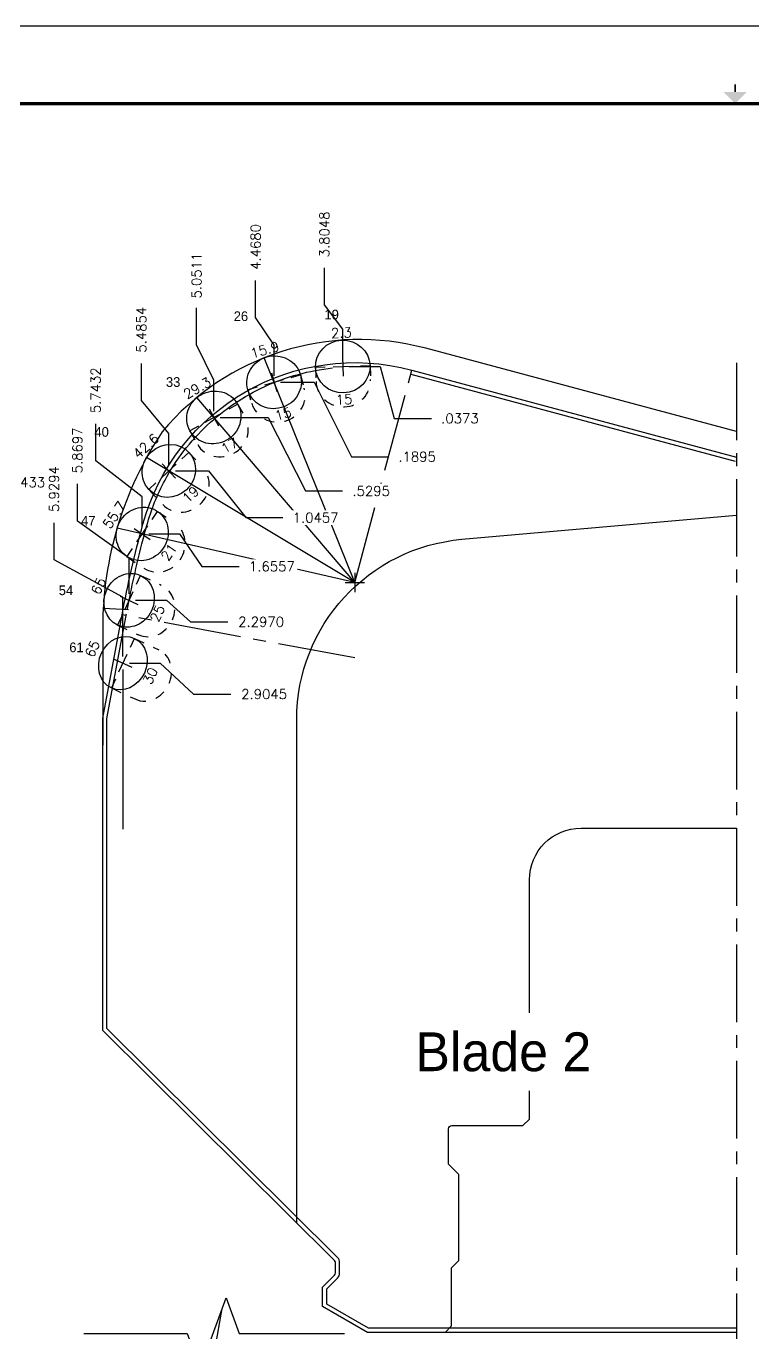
# Model space of a CAD drawing. Extents: x 34 to 102, y 11 to 33.
# Drawn here: x 44.15 to 51.17, y 20.35 to 32.99 of the extents above; entities that cross this region are included whole.
import ezdxf
from ezdxf.enums import TextEntityAlignment as Align

# ---------------------------------------------------------------- set-up
doc = ezdxf.new("R2010")
doc.units = 0
doc.header["$MEASUREMENT"] = 0
doc.header["$PDMODE"] = 35
doc.linetypes.add('CENTER2', pattern=[1.125, 0.75, -0.125, 0.125, -0.125])
doc.linetypes.add('HIDDEN2', pattern=[0.1875, 0.125, -0.0625])
doc.layers.get('0').update_dxf_attribs({"linetype": 'CONTINUOUS'})
doc.layers.get('Defpoints').update_dxf_attribs({"color": 10, "linetype": 'CONTINUOUS'})
doc.layers.add('Blade2', color=7, linetype='CONTINUOUS', true_color=0xcccc00)
for name, color, linetype in [('CDG-37977R1', 7, 'CONTINUOUS'), ('CLine', 5, 'CENTER2'), ('Dims', 4, 'CONTINUOUS'), ('TEXT', 3, 'CONTINUOUS'), ('Title Block', 7, 'CONTINUOUS')]:
    doc.layers.add(name, color=color, linetype=linetype)
doc.layers.add('Non Print Text', color=3, linetype='CONTINUOUS', plot=False)
doc.styles.add('RomanD', font='romand.shx', dxfattribs={"width": 0.9})
doc.styles.add('RomanS', font='romans')
doc.dimstyles.get("Standard").update_dxf_attribs({"dimtxt": 0.094, "dimasz": 0.18, "dimexe": 0.0625, "dimexo": 0.0625, "dimgap": 0.09, "dimtad": 0, "dimtih": 1, "dimtoh": 1, "dimdec": 4, "dimzin": 4, "dimdsep": 46, "dimtxsty": 'RomanS', "dimcen": 0.09, "dimazin": 1, "dimtfac": 1, "dimtdec": 4, "dimtofl": 0, "dimtmove": 0, "dimatfit": 1, "dimfxl": 1, "dimtfill": 1, "dimtolj": 1, "dimtzin": 0, "dimarcsym": 0})

# ---------------------------------------------------------------- blocks, each defined once
blk = doc.blocks.new('COT_Dblock')
at = {"layer": 'Title Block', "color": 8}
blk.add_lwpolyline([(0, 0), (34, 0), (34, 22), (0, 22)], close=True, dxfattribs=at)
at = {"layer": 'Title Block', "const_width": 0.015}
blk.add_lwpolyline([(17, 21.438), (17, 21.363)], dxfattribs=at)
at = {"layer": 'Title Block', "const_width": 0.03}
blk.add_lwpolyline([(33.13, 21.25), (0.87, 21.25), (0.87, 0.75), (33.13, 0.75)], close=True, dxfattribs=at)
at = {"layer": 'Title Block'}
blk.add_solid([(16.887, 21.363), (17.113, 21.363), (17, 21.25)], dxfattribs=at)
at = {"layer": 'Title Block', "color": 1, "style": 'RomanS', "flags": 8}
for tag, p in [('FNAME', (0.62, 3.75)), ('REVDATE', (0.62, 2.25)), ('USER', (0.62, 0.75))]:
    blk.add_attdef(tag, text='', height=0.047, rotation=90, dxfattribs=at).set_placement(p, align=Align.BOTTOM_LEFT)
at = {"layer": 'Title Block', "color": 3, "style": 'RomanS', "flags": 8}
blk.add_attdef('DRAWN', text='', height=0.11, dxfattribs=at).set_placement((28.7, 1.984), align=Align.MIDDLE_CENTER)
for tag, p in [('DDATE', (28.356, 1.672)), ('CHECK', (28.356, 1.406)), ('MATRL', (28.356, 1.149)), ('PDATE', (28.356, 0.883)), ('SCALE', (29.896, 0.855)), ('SHEET', (32.005, 0.855))]:
    blk.add_attdef(tag, text='', height=0.094, dxfattribs=at).set_placement(p, align=Align.MIDDLE_LEFT)
at = {"layer": 'Title Block', "color": 3, "style": 'RomanD', "width": 0.9, "flags": 8}
for tag, height, p in [('TITL1', 0.125, (31.337, 1.684)), ('TITL2', 0.094, (31.337, 1.514)), ('TITL3', 0.094, (31.337, 1.374))]:
    blk.add_attdef(tag, text='', height=height, dxfattribs=at).set_placement(p, align=Align.MIDDLE_CENTER)
at = {"layer": 'Title Block', "color": 3, "style": 'RomanS', "flags": 8}
for tag, p in [('FSCM#', (30.337, 1.121)), ('DWG#', (31.81, 1.121)), ('REV#', (32.97, 1.121))]:
    blk.add_attdef(tag, text='', height=0.094, dxfattribs=at).set_placement(p, align=Align.TOP_CENTER)
blk = doc.blocks.new('CMark')
at = {"layer": 'CLine'}
for p, q in [((-0.094, 0), (0.094, 0)), ((0, 0.094), (0, -0.094))]:
    blk.add_line(p, q, dxfattribs=at)
blk = doc.blocks.new('1313@15')
for p, q in [((-0.17, 0), (-0.265, 0)), ((0.171, 0), (0.264, 0))]:
    blk.add_line(p, q)
at = {"color": 8, "linetype": 'HIDDEN2', "ltscale": 0.5}
blk.add_line((-0.265, 0), (-0.265, -0.135), dxfattribs=at)
at = {"color": 8, "linetype": 'HIDDEN2', "ltscale": 0.5, "flags": 128}
blk.add_lwpolyline([(0.264, 0), (0.264, -0.135)], dxfattribs=at)
blk.add_ellipse((0, 0), major_axis=(0.264, 0), ratio=0.965926)
at = {"color": 8, "linetype": 'HIDDEN2', "ltscale": 0.5}
blk.add_ellipse((0, -0.135), major_axis=(0.264, 0), ratio=0.965926, start_param=3.141593, end_param=6.283185, dxfattribs=at)
blk.add_blockref('CMark', (0, 0))
at = {"style": 'RomanS'}
blk.add_text('15', height=0.094, dxfattribs=at).set_placement((0, -0.318), align=Align.MIDDLE_CENTER)
blk.add_attdef('ANG', text='', height=0.094, dxfattribs=at).set_placement((0, 0.251), align=Align.BOTTOM_CENTER)
blk = doc.blocks.new('1313@17')
for p, q in [((-0.17, 0), (-0.265, 0)), ((0.171, 0), (0.264, 0))]:
    blk.add_line(p, q)
at = {"color": 8, "linetype": 'HIDDEN2', "ltscale": 0.5}
blk.add_line((-0.265, 0), (-0.265, -0.152), dxfattribs=at)
at = {"color": 8, "linetype": 'HIDDEN2', "ltscale": 0.5, "flags": 128}
blk.add_lwpolyline([(0.264, 0), (0.264, -0.152)], dxfattribs=at)
blk.add_ellipse((0, 0), major_axis=(0.264, 0), ratio=0.956305)
at = {"color": 8, "linetype": 'HIDDEN2', "ltscale": 0.5}
blk.add_ellipse((0, -0.152), major_axis=(0.264, 0), ratio=0.92388, start_param=3.141593, end_param=6.283185, dxfattribs=at)
blk.add_blockref('CMark', (0, 0))
at = {"style": 'RomanS'}
blk.add_text('17', height=0.094, dxfattribs=at).set_placement((0, -0.311), align=Align.MIDDLE_CENTER)
blk.add_attdef('ANG', text='', height=0.094, dxfattribs=at).set_placement((0, 0.251), align=Align.BOTTOM_CENTER)
blk = doc.blocks.new('1313@19')
for p, q in [((-0.17, 0), (-0.265, 0)), ((0.171, 0), (0.264, 0))]:
    blk.add_line(p, q)
at = {"color": 8, "linetype": 'HIDDEN2', "ltscale": 0.5}
blk.add_line((-0.265, 0), (-0.265, -0.199), dxfattribs=at)
at = {"color": 8, "linetype": 'HIDDEN2', "ltscale": 0.5, "flags": 128}
blk.add_lwpolyline([(0.264, 0), (0.264, -0.199)], dxfattribs=at)
blk.add_ellipse((0, 0), major_axis=(0.264, 0), ratio=0.945519)
at = {"color": 8, "linetype": 'HIDDEN2', "ltscale": 0.5}
blk.add_ellipse((0, -0.199), major_axis=(0.264, 0), ratio=0.92388, start_param=3.141593, end_param=6.283185, dxfattribs=at)
blk.add_blockref('CMark', (0, 0))
at = {"style": 'RomanS'}
blk.add_text('19', height=0.094, dxfattribs=at).set_placement((0, -0.311), align=Align.MIDDLE_CENTER)
blk.add_attdef('ANG', text='', height=0.094, dxfattribs=at).set_placement((0, 0.251), align=Align.BOTTOM_CENTER)
blk = doc.blocks.new('1313@21')
for p, q in [((-0.17, 0), (-0.265, 0)), ((0.171, 0), (0.264, 0))]:
    blk.add_line(p, q)
at = {"color": 8, "linetype": 'HIDDEN2', "ltscale": 0.5}
blk.add_line((-0.265, 0), (-0.265, -0.199), dxfattribs=at)
at = {"color": 8, "linetype": 'HIDDEN2', "ltscale": 0.5, "flags": 128}
blk.add_lwpolyline([(0.264, 0), (0.264, -0.199)], dxfattribs=at)
blk.add_ellipse((0, 0), major_axis=(0.264, 0), ratio=0.93358)
at = {"color": 8, "linetype": 'HIDDEN2', "ltscale": 0.5}
blk.add_ellipse((0, -0.199), major_axis=(0.264, 0), ratio=0.92388, start_param=3.141593, end_param=6.283185, dxfattribs=at)
blk.add_blockref('CMark', (0, 0))
at = {"style": 'RomanS'}
blk.add_text('21', height=0.094, dxfattribs=at).set_placement((0, -0.311), align=Align.MIDDLE_CENTER)
blk.add_attdef('ANG', text='', height=0.094, dxfattribs=at).set_placement((0, 0.251), align=Align.BOTTOM_CENTER)
blk = doc.blocks.new('1313@25')
for p, q in [((-0.17, 0), (-0.265, 0)), ((0.171, 0), (0.264, 0))]:
    blk.add_line(p, q)
at = {"color": 8, "linetype": 'HIDDEN2', "ltscale": 0.5}
blk.add_line((-0.265, 0), (-0.265, -0.22), dxfattribs=at)
at = {"color": 8, "linetype": 'HIDDEN2', "ltscale": 0.5, "flags": 128}
blk.add_lwpolyline([(0.264, 0), (0.264, -0.22)], dxfattribs=at)
blk.add_ellipse((0, 0), major_axis=(0.264, 0), ratio=0.906308)
at = {"color": 8, "linetype": 'HIDDEN2', "ltscale": 0.5}
blk.add_ellipse((0, -0.22), major_axis=(0.264, 0), ratio=0.906308, start_param=3.141593, end_param=6.283185, dxfattribs=at)
blk.add_blockref('CMark', (0, 0))
at = {"style": 'RomanS'}
blk.add_text('25', height=0.094, dxfattribs=at).set_placement((0, -0.302), align=Align.MIDDLE_CENTER)
blk.add_attdef('ANG', text='', height=0.094, dxfattribs=at).set_placement((0, 0.251), align=Align.BOTTOM_CENTER)
blk = doc.blocks.new('*D397')
at = {"layer": 'Defpoints', "color": 0, "transparency": 16777216}
for p in [(43.34, 29.732), (43.044, 28.889), (43.874, 28.576)]:
    blk.add_point(p, dxfattribs=at)
at = {"layer": 'Dims', "color": 0, "lineweight": -2, "transparency": 16777216}
for p, q in [((43.107, 28.889), (43.404, 28.889)), ((43.404, 28.889), (43.514, 28.576)), ((43.514, 28.576), (43.874, 28.576))]:
    blk.add_line(p, q, dxfattribs=at)
at = {"layer": 'Dims', "color": 0, "transparency": 16777216, "insert": (44.15, 28.576), "char_height": 0.094, "attachment_point": 5, "style": 'RomanS', "bg_fill": 3, "box_fill_scale": 1.25, "bg_fill_color": 256, "bg_fill_true_color": 13158600, "bg_fill_transparency": 0}
blk.add_mtext('\\A1;.8433', dxfattribs=at)
blk = doc.blocks.new('*D418')
at = {"layer": 'Defpoints', "color": 0, "transparency": 16777216}
for p in [(46.366, 30.528), (51.013, 29.732), (46.545, 29.543)]:
    blk.add_point(p, dxfattribs=at)
at = {"layer": 'Dims', "color": 0, "lineweight": -2, "transparency": 16777216}
for p, q in [((46.366, 30.168), (46.366, 30.528)), ((46.545, 29.903), (46.366, 30.168)), ((46.545, 29.605), (46.545, 29.903))]:
    blk.add_line(p, q, dxfattribs=at)
at = {"layer": 'Dims', "color": 0, "transparency": 16777216, "insert": (46.366, 30.851), "char_height": 0.094, "attachment_point": 5, "rotation": 90, "style": 'RomanS', "bg_fill": 3, "box_fill_scale": 1.25, "bg_fill_color": 256, "bg_fill_true_color": 13158600, "bg_fill_transparency": 0}
blk.add_mtext('\\A1;4.4680', dxfattribs=at)
blk = doc.blocks.new('*D419')
at = {"layer": 'Defpoints', "color": 0, "transparency": 16777216}
for p in [(45.795, 30.264), (51.013, 29.732), (45.961, 29.203)]:
    blk.add_point(p, dxfattribs=at)
at = {"layer": 'Dims', "color": 0, "lineweight": -2, "transparency": 16777216}
for p, q in [((45.795, 29.904), (45.795, 30.264)), ((45.961, 29.563), (45.795, 29.904)), ((45.961, 29.265), (45.961, 29.563))]:
    blk.add_line(p, q, dxfattribs=at)
at = {"layer": 'Dims', "color": 0, "transparency": 16777216, "insert": (45.795, 30.574), "char_height": 0.094, "attachment_point": 5, "rotation": 90, "style": 'RomanS', "bg_fill": 3, "box_fill_scale": 1.25, "bg_fill_color": 256, "bg_fill_true_color": 13158600, "bg_fill_transparency": 0}
blk.add_mtext('\\A1;5.0511', dxfattribs=at)
blk = doc.blocks.new('*D420')
at = {"layer": 'Defpoints', "color": 0, "transparency": 16777216}
for p in [(45.261, 29.725), (51.013, 29.732), (45.527, 28.686)]:
    blk.add_point(p, dxfattribs=at)
at = {"layer": 'Dims', "color": 0, "lineweight": -2, "transparency": 16777216}
for p, q in [((45.261, 29.365), (45.261, 29.725)), ((45.527, 29.046), (45.261, 29.365)), ((45.527, 28.749), (45.527, 29.046))]:
    blk.add_line(p, q, dxfattribs=at)
at = {"layer": 'Dims', "color": 0, "transparency": 16777216, "insert": (45.261, 30.05), "char_height": 0.094, "attachment_point": 5, "rotation": 90, "style": 'RomanS', "bg_fill": 3, "box_fill_scale": 1.25, "bg_fill_color": 256, "bg_fill_true_color": 13158600, "bg_fill_transparency": 0}
blk.add_mtext('\\A1;5.4854', dxfattribs=at)
blk = doc.blocks.new('*D421')
at = {"layer": 'Defpoints', "color": 0, "transparency": 16777216}
for p in [(51.013, 29.732), (44.82, 29.142), (45.269, 28.076)]:
    blk.add_point(p, dxfattribs=at)
at = {"layer": 'Dims', "color": 0, "lineweight": -2, "transparency": 16777216}
for p, q in [((44.82, 28.782), (44.82, 29.142)), ((45.269, 28.436), (44.82, 28.782)), ((45.269, 28.139), (45.269, 28.436))]:
    blk.add_line(p, q, dxfattribs=at)
at = {"layer": 'Dims', "color": 0, "transparency": 16777216, "insert": (44.82, 29.465), "char_height": 0.094, "attachment_point": 5, "rotation": 90, "style": 'RomanS', "bg_fill": 3, "box_fill_scale": 1.25, "bg_fill_color": 256, "bg_fill_true_color": 13158600, "bg_fill_transparency": 0}
blk.add_mtext('\\A1;5.7432', dxfattribs=at)
blk = doc.blocks.new('*D422')
at = {"layer": 'Defpoints', "color": 0, "transparency": 16777216}
for p in [(51.013, 29.732), (44.643, 28.561), (45.143, 27.435)]:
    blk.add_point(p, dxfattribs=at)
at = {"layer": 'Dims', "color": 0, "lineweight": -2, "transparency": 16777216}
for p, q in [((44.643, 28.201), (44.643, 28.561)), ((45.143, 27.841), (44.643, 28.201)), ((45.143, 27.498), (45.143, 27.841))]:
    blk.add_line(p, q, dxfattribs=at)
at = {"layer": 'Dims', "color": 0, "transparency": 16777216, "insert": (44.643, 28.884), "char_height": 0.094, "attachment_point": 5, "rotation": 90, "style": 'RomanS', "bg_fill": 3, "box_fill_scale": 1.25, "bg_fill_color": 256, "bg_fill_true_color": 13158600, "bg_fill_transparency": 0}
blk.add_mtext('\\A1;5.8697', dxfattribs=at)
blk = doc.blocks.new('*D423')
at = {"layer": 'Defpoints', "color": 0, "transparency": 16777216}
for p in [(51.013, 29.732), (46.545, 29.543), (47.651, 28.823)]:
    blk.add_point(p, dxfattribs=at)
at = {"layer": 'Dims', "color": 0, "lineweight": -2, "transparency": 16777216}
for p, q in [((46.607, 29.543), (46.931, 29.543)), ((46.931, 29.543), (47.291, 28.823)), ((47.291, 28.823), (47.651, 28.823))]:
    blk.add_line(p, q, dxfattribs=at)
at = {"layer": 'Dims', "color": 0, "transparency": 16777216, "insert": (47.927, 28.823), "char_height": 0.094, "attachment_point": 5, "style": 'RomanS', "bg_fill": 3, "box_fill_scale": 1.25, "bg_fill_color": 256, "bg_fill_true_color": 13158600, "bg_fill_transparency": 0}
blk.add_mtext('\\A1;.1895', dxfattribs=at)
blk = doc.blocks.new('*D424')
at = {"layer": 'Defpoints', "color": 0, "transparency": 16777216}
for p in [(51.013, 29.732), (45.961, 29.203), (47.207, 28.492)]:
    blk.add_point(p, dxfattribs=at)
at = {"layer": 'Dims', "color": 0, "lineweight": -2, "transparency": 16777216}
for p, q in [((46.024, 29.203), (46.487, 29.203)), ((46.487, 29.203), (46.847, 28.492)), ((46.847, 28.492), (47.207, 28.492))]:
    blk.add_line(p, q, dxfattribs=at)
at = {"layer": 'Dims', "color": 0, "transparency": 16777216, "insert": (47.483, 28.492), "char_height": 0.094, "attachment_point": 5, "style": 'RomanS', "bg_fill": 3, "box_fill_scale": 1.25, "bg_fill_color": 256, "bg_fill_true_color": 13158600, "bg_fill_transparency": 0}
blk.add_mtext('\\A1;.5295', dxfattribs=at)
blk = doc.blocks.new('*D425')
at = {"layer": 'Defpoints', "color": 0, "transparency": 16777216}
for p in [(51.013, 29.732), (45.527, 28.686), (46.63, 28.234)]:
    blk.add_point(p, dxfattribs=at)
at = {"layer": 'Dims', "color": 0, "lineweight": -2, "transparency": 16777216}
for p, q in [((45.59, 28.686), (45.91, 28.686)), ((45.91, 28.686), (46.27, 28.234)), ((46.27, 28.234), (46.63, 28.234))]:
    blk.add_line(p, q, dxfattribs=at)
at = {"layer": 'Dims', "color": 0, "transparency": 16777216, "insert": (46.946, 28.234), "char_height": 0.094, "attachment_point": 5, "style": 'RomanS', "bg_fill": 3, "box_fill_scale": 1.25, "bg_fill_color": 256, "bg_fill_true_color": 13158600, "bg_fill_transparency": 0}
blk.add_mtext('\\A1;1.0457', dxfattribs=at)
blk = doc.blocks.new('*D426')
at = {"layer": 'Defpoints', "color": 0, "transparency": 16777216}
for p in [(51.013, 29.732), (45.269, 28.076), (46.207, 27.762)]:
    blk.add_point(p, dxfattribs=at)
at = {"layer": 'Dims', "color": 0, "lineweight": -2, "transparency": 16777216}
for p, q in [((45.332, 28.076), (45.629, 28.076)), ((45.629, 28.076), (45.847, 27.762)), ((45.847, 27.762), (46.207, 27.762))]:
    blk.add_line(p, q, dxfattribs=at)
at = {"layer": 'Dims', "color": 0, "transparency": 16777216, "insert": (46.523, 27.762), "char_height": 0.094, "attachment_point": 5, "style": 'RomanS', "bg_fill": 3, "box_fill_scale": 1.25, "bg_fill_color": 256, "bg_fill_true_color": 13158600, "bg_fill_transparency": 0}
blk.add_mtext('\\A1;1.6557', dxfattribs=at)
blk = doc.blocks.new('*D427')
at = {"layer": 'Defpoints', "color": 0, "transparency": 16777216}
for p in [(51.013, 29.732), (45.143, 27.435), (46.096, 27.227)]:
    blk.add_point(p, dxfattribs=at)
at = {"layer": 'Dims', "color": 0, "lineweight": -2, "transparency": 16777216}
for p, q in [((45.205, 27.435), (45.503, 27.435)), ((45.503, 27.435), (45.736, 27.227)), ((45.736, 27.227), (46.096, 27.227))]:
    blk.add_line(p, q, dxfattribs=at)
at = {"layer": 'Dims', "color": 0, "transparency": 16777216, "insert": (46.419, 27.227), "char_height": 0.094, "attachment_point": 5, "style": 'RomanS', "bg_fill": 3, "box_fill_scale": 1.25, "bg_fill_color": 256, "bg_fill_true_color": 13158600, "bg_fill_transparency": 0}
blk.add_mtext('\\A1;2.2970', dxfattribs=at)
blk = doc.blocks.new('*D540')
at = {"layer": 'Defpoints', "color": 0, "transparency": 16777216}
for p in [(47.031, 30.65), (47.208, 29.695), (51.013, 29.732)]:
    blk.add_point(p, dxfattribs=at)
at = {"layer": 'Dims', "color": 0, "lineweight": -2, "transparency": 16777216}
for p, q in [((47.031, 30.29), (47.031, 30.65)), ((47.208, 30.055), (47.031, 30.29)), ((47.208, 29.757), (47.208, 30.055))]:
    blk.add_line(p, q, dxfattribs=at)
at = {"layer": 'Dims', "color": 0, "transparency": 16777216, "insert": (47.031, 30.972), "char_height": 0.094, "attachment_point": 5, "rotation": 90, "style": 'RomanS', "bg_fill": 3, "box_fill_scale": 1.25, "bg_fill_color": 256, "bg_fill_true_color": 13158600, "bg_fill_transparency": 0}
blk.add_mtext('\\A1;3.8048', dxfattribs=at)
blk = doc.blocks.new('*D541')
at = {"layer": 'Defpoints', "color": 0, "transparency": 16777216}
for p in [(47.208, 29.695), (51.013, 29.732), (48.065, 29.193)]:
    blk.add_point(p, dxfattribs=at)
at = {"layer": 'Dims', "color": 0, "lineweight": -2, "transparency": 16777216}
for p, q in [((47.27, 29.695), (47.568, 29.695)), ((47.568, 29.695), (47.705, 29.193)), ((47.705, 29.193), (48.065, 29.193))]:
    blk.add_line(p, q, dxfattribs=at)
at = {"layer": 'Dims', "color": 0, "transparency": 16777216, "insert": (48.341, 29.193), "char_height": 0.094, "attachment_point": 5, "style": 'RomanS', "bg_fill": 3, "box_fill_scale": 1.25, "bg_fill_color": 256, "bg_fill_true_color": 13158600, "bg_fill_transparency": 0}
blk.add_mtext('\\A1;.0373', dxfattribs=at)
blk = doc.blocks.new('1313@30')
for p, q in [((-0.17, 0), (-0.265, 0)), ((0.171, 0), (0.264, 0))]:
    blk.add_line(p, q)
at = {"color": 8, "linetype": 'HIDDEN2', "ltscale": 0.5}
blk.add_line((-0.265, 0), (-0.265, -0.26), dxfattribs=at)
at = {"color": 8, "linetype": 'HIDDEN2', "ltscale": 0.5, "flags": 128}
blk.add_lwpolyline([(0.264, 0), (0.264, -0.26)], dxfattribs=at)
blk.add_ellipse((0, 0), major_axis=(0.264, 0), ratio=0.866025)
at = {"color": 8, "linetype": 'HIDDEN2', "ltscale": 0.5}
blk.add_ellipse((0, -0.26), major_axis=(0.264, 0), ratio=0.866025, start_param=3.141593, end_param=6.283185, dxfattribs=at)
blk.add_blockref('CMark', (0, 0))
at = {"style": 'RomanS'}
blk.add_text('30', height=0.094, dxfattribs=at).set_placement((0, -0.292), align=Align.MIDDLE_CENTER)
blk.add_attdef('ANG', text='', height=0.094, dxfattribs=at).set_placement((0, 0.251), align=Align.BOTTOM_CENTER)
blk = doc.blocks.new('*D366')
at = {"layer": 'Defpoints', "color": 0, "transparency": 16777216}
for p in [(51.013, 29.732), (44.417, 28.185), (45.083, 26.828)]:
    blk.add_point(p, dxfattribs=at)
at = {"layer": 'Dims', "color": 0, "lineweight": -2, "transparency": 16777216}
for p, q in [((44.417, 27.825), (44.417, 28.185)), ((45.083, 27.465), (44.417, 27.825)), ((45.083, 26.89), (45.083, 27.465))]:
    blk.add_line(p, q, dxfattribs=at)
at = {"layer": 'Dims', "color": 0, "transparency": 16777216, "insert": (44.417, 28.51), "char_height": 0.094, "attachment_point": 5, "rotation": 90, "style": 'RomanS', "bg_fill": 3, "box_fill_scale": 1.25, "bg_fill_color": 256, "bg_fill_true_color": 13158600, "bg_fill_transparency": 0}
blk.add_mtext('\\A1;5.9294', dxfattribs=at)
blk = doc.blocks.new('*D367')
at = {"layer": 'Defpoints', "color": 0, "transparency": 16777216}
for p in [(51.013, 29.732), (45.083, 26.828), (46.126, 26.528)]:
    blk.add_point(p, dxfattribs=at)
at = {"layer": 'Dims', "color": 0, "lineweight": -2, "transparency": 16777216}
for p, q in [((45.146, 26.828), (45.443, 26.828)), ((45.443, 26.828), (45.766, 26.528)), ((45.766, 26.528), (46.126, 26.528))]:
    blk.add_line(p, q, dxfattribs=at)
at = {"layer": 'Dims', "color": 0, "transparency": 16777216, "insert": (46.448, 26.528), "char_height": 0.094, "attachment_point": 5, "style": 'RomanS', "bg_fill": 3, "box_fill_scale": 1.25, "bg_fill_color": 256, "bg_fill_true_color": 13158600, "bg_fill_transparency": 0}
blk.add_mtext('\\A1;2.9045', dxfattribs=at)

msp = doc.modelspace()

# ---------------------------------------------------------------- linework, layer by layer
at = {"linetype": 'ByBlock', "flags": 128}
msp.add_lwpolyline([(46.76254, 21.41671), (46.76254, 26.28108, -0.38887873), (48.36002, 28.02442), (51.01254, 28.25648)], format="xyb", dxfattribs=at)
at = {"linetype": 'Continuous', "flags": 128}
msp.add_lwpolyline([(44.70537, 20.348), (45.70537, 20.348), (45.83037, 20.00456), (46.08037, 20.69143), (46.20537, 20.348), (47.22622, 20.348)], dxfattribs=at)
at = {"layer": 'Blade2'}
for q in [(46.44895, 29.77961), (45.79683, 29.39519), (45.31176, 28.81566), (45.02654, 28.13181)]:
    msp.add_line((47.32504, 27.60708), q, dxfattribs=at)
at = {"layer": 'CDG-37977R1', "color": 7, "linetype": 'Continuous', "flags": 128}
for points in [[(51.01254, 20.35708), (47.44556, 20.35708), (47.01254, 20.60708), (47.01254, 20.79458), (47.12839, 20.91043, 0.19891237), (47.13754, 20.93253), (47.13754, 21.03157, 0.199913), (47.12831, 21.05375), (44.88754, 23.27733), (44.88754, 26.29458), (45.07504, 27.29458, -0.02112914), (45.2758, 28.16943, -0.4124498), (47.87503, 29.65968), (51.01254, 28.81898)], [(46.45598, 29.50233, -0.08177785), (47.10952, 29.68091)], [(45.89865, 29.12782, -0.08104073), (46.45598, 29.50233)], [(45.48983, 28.59663, -0.08089726), (45.89865, 29.12782)], [(45.26714, 27.98066, -0.00435385), (45.31438, 28.15885, -0.05673279), (45.48983, 28.59663)], [(45.12496, 27.34356, -0.01542111), (45.26714, 27.98066)], [(51.01254, 20.39708), (47.45627, 20.39708), (47.05254, 20.63018), (47.05254, 20.77802), (47.15668, 20.88215, 0.19891237), (47.17754, 20.93253), (47.17754, 21.03157, 0.199913), (47.15648, 21.08214), (44.92754, 23.29399), (44.92754, 26.29087), (45.11437, 27.28725, -0.00039591), (45.11744, 27.30373, -0.00039591)], [(48.19754, 20.35708), (48.26004, 20.41958), (48.26004, 20.98208), (48.33019, 21.05223), (48.33019, 21.88318), (48.23129, 21.98208), (48.23129, 22.32583, -0.41421356), (48.26254, 22.35708), (48.95004, 22.35708), (49.01254, 22.41958), (49.01254, 24.73208, -0.41421356), (49.51254, 25.23208), (51.01254, 25.23208)]]:
    msp.add_lwpolyline(points, format="xyb", dxfattribs=at)
msp.add_lwpolyline([(47.86468, 29.62104), (51.00219, 28.78035)], dxfattribs=at)
at = {"layer": 'CLine'}
msp.add_line((51.01254, 29.73208), (51.01254, 20.10708), dxfattribs=at)
at = {"layer": 'CLine', "color": 1}
for p, q in [((47.32504, 27.60708), (47.87503, 29.65968)), ((47.32504, 26.87743), (45.07504, 27.29458))]:
    msp.add_line(p, q, dxfattribs=at)
at = {"layer": 'CLine', "color": 1, "linetype": 'ByBlock'}
msp.add_line((45.08314, 26.76612), (45.08314, 25.22113), dxfattribs=at)
at = {"layer": 'CLine', "color": 1, "linetype": 'ByBlock', "flags": 128}
msp.add_lwpolyline([(51.01254, 29.06682), (48.00942, 29.8715, 0.29218049), (45.46361, 29.06516, 0.14845437), (44.88754, 27.16773), (44.88754, 26.03277)], format="xyb", dxfattribs=at)
at = {"layer": 'Dims'}
msp.add_line((45.52933, 17.66766), (46.04236, 20.587), dxfattribs=at)
at = {"layer": 'TEXT'}
msp.add_line((45.13573, 27.34296), (44.89276, 27.35642), dxfattribs=at)

# ---------------------------------------------------------------- block references
at = {"color": 200, "linetype": 'ByBlock'}
msp.add_blockref('CMark', (47.32504, 27.60708), dxfattribs=at)
at = {"layer": 'Blade2'}
for name, p, rotation, values in [('1313@15', (46.54454, 29.54257), 15.9, {'ANG': '15.9'}), ('1313@17', (45.96144, 29.20259), 29.3, {'ANG': '29.3'}), ('1313@19', (45.5271, 28.68639), 42.60000000000001, {'ANG': '42.6'}), ('1313@21', (45.26937, 28.07638), 55.7, {'ANG': '55.7'}), ('1313@25', (45.14287, 27.43509), 65, {'ANG': '65'})]:
    msp.add_blockref(name, p, dxfattribs=dict(at, rotation=rotation)).add_auto_attribs(values)
at = {"layer": 'Title Block'}
msp.add_blockref('COT_Dblock', (34, 10.98594), dxfattribs=at)

# ---------------------------------------------------------------- next in the draw order: texts
at = {"layer": 'Non Print Text', "insert": (47.90953, 23.25759), "char_height": 0.375, "attachment_point": 1, "bg_fill": 3, "box_fill_scale": 1.5, "bg_fill_color": 256, "bg_fill_transparency": 0}
msp.add_mtext_dynamic_manual_height_columns('Blade 2', width=2.48988, gutter_width=1, heights=[0], dxfattribs=at)

# ---------------------------------------------------------------- next in the draw order: dimensions: what is measured, and where the dimension line sits
at = {"layer": 'Dims'}
for feature_location, offset, dtype, origin, picture, middle in [((46.54454, 29.54257), (-0.17846, 0.98557), 1, (51.01254, 29.73208), '*D418', (46.36608, 30.85091)), ((43.04403, 28.88877), (0.83032, -0.31248), 0, (43.33987, 29.73208), '*D397', (44.15012, 28.57629))]:
    dim = msp.add_ordinate_dim(feature_location=feature_location, offset=offset, dtype=dtype, origin=origin, dimstyle='Standard', dxfattribs=at)
    dim.commit()
    dim.dimension.update_dxf_attribs({"geometry": picture, "text_midpoint": middle})

# ---------------------------------------------------------------- next in the draw order: dimensions: what is measured, and where the dimension line sits
dim = msp.add_ordinate_dim(feature_location=(45.96144, 29.20259), offset=(-0.16611, 1.06182), dtype=1, origin=(51.01254, 29.73208), dimstyle='Standard', dxfattribs=at)
dim.commit()
dim.dimension.update_dxf_attribs({"geometry": '*D419', "text_midpoint": (45.79532, 30.57374)})

# ---------------------------------------------------------------- next in the draw order: dimensions: what is measured, and where the dimension line sits
dim = msp.add_ordinate_dim(feature_location=(45.5271, 28.68639), offset=(-0.2657, 1.03828), dtype=1, origin=(51.01254, 29.73208), dimstyle='Standard', dxfattribs=at)
dim.commit()
dim.dimension.update_dxf_attribs({"geometry": '*D420', "text_midpoint": (45.2614, 30.04967)})

# ---------------------------------------------------------------- next in the draw order: texts
at = {"layer": 'Blade2'}
msp.add_text('26', height=0.09375, dxfattribs=at).set_placement((46.15361, 30.13461))

# ---------------------------------------------------------------- next in the draw order: dimensions: what is measured, and where the dimension line sits
at = {"layer": 'Dims'}
dim = msp.add_ordinate_dim(feature_location=(45.26937, 28.07638), offset=(-0.44985, 1.06562), dtype=1, origin=(51.01254, 29.73208), dimstyle='Standard', dxfattribs=at)
dim.commit()
dim.dimension.update_dxf_attribs({"geometry": '*D421', "text_midpoint": (44.81952, 29.46476)})

# ---------------------------------------------------------------- next in the draw order: dimensions: what is measured, and where the dimension line sits
dim = msp.add_ordinate_dim(feature_location=(45.14287, 27.43509), offset=(-0.49965, 1.12616), dtype=1, origin=(51.01254, 29.73208), dimstyle='Standard', dxfattribs=at)
dim.commit()
dim.dimension.update_dxf_attribs({"geometry": '*D422', "text_midpoint": (44.64321, 28.88401)})

# ---------------------------------------------------------------- next in the draw order: dimensions: what is measured, and where the dimension line sits
dim = msp.add_ordinate_dim(feature_location=(46.54454, 29.54257), offset=(1.10641, -0.71921), dtype=0, origin=(51.01254, 29.73208), dimstyle='Standard', dxfattribs=at)
dim.commit()
dim.dimension.update_dxf_attribs({"geometry": '*D423', "text_midpoint": (47.92671, 28.82336)})

# ---------------------------------------------------------------- next in the draw order: dimensions: what is measured, and where the dimension line sits
dim = msp.add_ordinate_dim(feature_location=(45.96144, 29.20259), offset=(1.24542, -0.71073), dtype=0, origin=(51.01254, 29.73208), dimstyle='Standard', dxfattribs=at)
dim.commit()
dim.dimension.update_dxf_attribs({"geometry": '*D424', "text_midpoint": (47.48262, 28.49186)})

# ---------------------------------------------------------------- next in the draw order: dimensions: what is measured, and where the dimension line sits
dim = msp.add_ordinate_dim(feature_location=(45.5271, 28.68639), offset=(1.10288, -0.45213), dtype=0, origin=(51.01254, 29.73208), dimstyle='Standard', dxfattribs=at)
dim.commit()
dim.dimension.update_dxf_attribs({"geometry": '*D425', "text_midpoint": (46.94602, 28.23426)})

# ---------------------------------------------------------------- next in the draw order: dimensions: what is measured, and where the dimension line sits
dim = msp.add_ordinate_dim(feature_location=(45.26937, 28.07638), offset=(0.93714, -0.31439), dtype=0, origin=(51.01254, 29.73208), dimstyle='Standard', dxfattribs=at)
dim.commit()
dim.dimension.update_dxf_attribs({"geometry": '*D426', "text_midpoint": (46.52256, 27.76199)})

# ---------------------------------------------------------------- next in the draw order: dimensions: what is measured, and where the dimension line sits
dim = msp.add_ordinate_dim(feature_location=(45.14287, 27.43509), offset=(0.95291, -0.20841), dtype=0, origin=(51.01254, 29.73208), dimstyle='Standard', dxfattribs=at)
dim.commit()
dim.dimension.update_dxf_attribs({"geometry": '*D427', "text_midpoint": (46.41854, 27.22668)})

# ---------------------------------------------------------------- next in the draw order: linework, layer by layer
at = {"layer": 'TEXT'}
msp.add_line((45.13573, 27.34296), (44.89276, 27.35642), dxfattribs=at)

# ---------------------------------------------------------------- next in the draw order: block references
at = {"layer": 'Blade2'}
for name, p, rotation, values in [('1313@15', (47.20777, 29.6948), 2.3, {'ANG': '2.3'}), ('1313@30', (45.08314, 26.82756), 65, {'ANG': '65'})]:
    msp.add_blockref(name, p, dxfattribs=dict(at, rotation=rotation)).add_auto_attribs(values)

# ---------------------------------------------------------------- next in the draw order: dimensions: what is measured, and where the dimension line sits
at = {"layer": 'Dims'}
dim = msp.add_ordinate_dim(feature_location=(47.20777, 29.6948), offset=(-0.1769, 0.95491), dtype=1, origin=(51.01254, 29.73208), dimstyle='Standard', dxfattribs=at)
dim.commit()
dim.dimension.update_dxf_attribs({"geometry": '*D540', "text_midpoint": (47.03086, 30.97247)})

# ---------------------------------------------------------------- next in the draw order: texts
at = {"layer": 'Blade2'}
msp.add_text('19', height=0.09375, dxfattribs=at).set_placement((47.03108, 30.15099))

# ---------------------------------------------------------------- next in the draw order: dimensions: what is measured, and where the dimension line sits
at = {"layer": 'Dims'}
dim = msp.add_ordinate_dim(feature_location=(47.20777, 29.6948), offset=(0.85753, -0.50213), dtype=0, origin=(51.01254, 29.73208), dimstyle='Standard', dxfattribs=at)
dim.commit()
dim.dimension.update_dxf_attribs({"geometry": '*D541', "text_midpoint": (48.34106, 29.19267)})

# ---------------------------------------------------------------- next in the draw order: dimensions: what is measured, and where the dimension line sits
dim = msp.add_ordinate_dim(feature_location=(45.08314, 26.82756), offset=(-0.66567, 1.35717), dtype=1, origin=(51.01254, 29.73208), dimstyle='Standard', dxfattribs=at)
dim.commit()
dim.dimension.update_dxf_attribs({"geometry": '*D366', "text_midpoint": (44.41748, 28.50973)})

# ---------------------------------------------------------------- next in the draw order: texts
at = {"layer": 'Blade2'}
for s, p in [('40', (44.80756, 29.0159)), ('47', (44.67841, 28.1566)), ('54', (44.46261, 27.48472)), ('61', (44.56449, 26.93318))]:
    msp.add_text(s, height=0.09375, dxfattribs=at).set_placement(p)

# ---------------------------------------------------------------- next in the draw order: dimensions: what is measured, and where the dimension line sits
at = {"layer": 'Dims'}
dim = msp.add_ordinate_dim(feature_location=(45.08314, 26.82756), offset=(1.04256, -0.29953), dtype=0, origin=(51.01254, 29.73208), dimstyle='Standard', dxfattribs=at)
dim.commit()
dim.dimension.update_dxf_attribs({"geometry": '*D367', "text_midpoint": (46.44847, 26.52803)})

# ---------------------------------------------------------------- next in the draw order: texts
at = {"layer": 'Blade2'}
msp.add_text('33', height=0.09375, dxfattribs=at).set_placement((45.49864, 29.49815))

doc.saveas('drawing.dxf')
